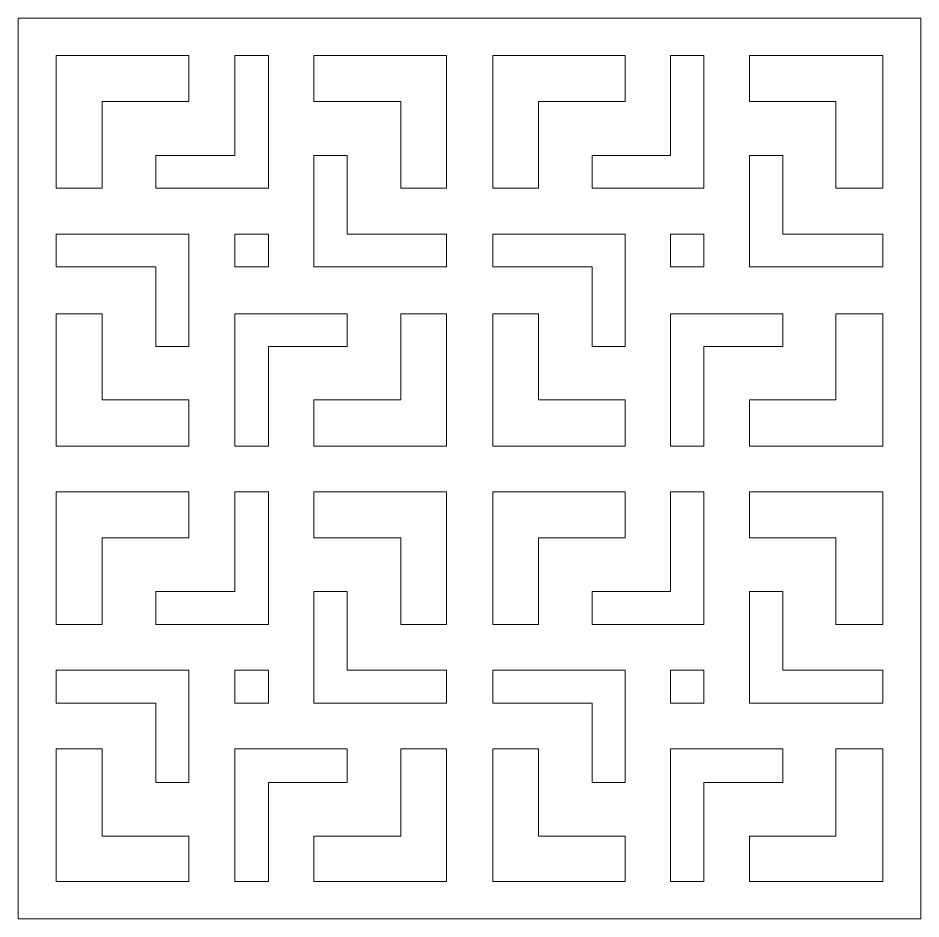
# Model space of a CAD drawing. Header units: centimetres. Extents: x -6.6 to 7.4, y -14.3 to 14.1.
# Drawn here: x -6.57 to 7.38, y -14.27 to -0.35 of the extents above; entities that cross this region are included whole.
import ezdxf

# ---------------------------------------------------------------- set-up
doc = ezdxf.new("R2010")
doc.units = ezdxf.units.CM
doc.header["$MEASUREMENT"] = 0
doc.layers.add('layer 1', color=7, linetype='Continuous')

msp = doc.modelspace()

# ---------------------------------------------------------------- linework, layer by layer
at = {"layer": 'layer 1', "color": 242, "lineweight": 9}
for points, knots in [([(-6.5739, -0.35255), (-6.5739, -0.35255), (7.38263, -0.35255), (7.38263, -0.35255), (7.38263, -0.35255), (7.38263, -0.35255), (7.38263, -14.27292), (7.38263, -14.27292), (7.38263, -14.27292), (7.38263, -14.27292), (-6.5739, -14.27292), (-6.5739, -14.27292), (-6.5739, -14.27292), (-6.5739, -14.27292), (-6.5739, -0.35255), (-6.5739, -0.35255)], [0, 0, 0, 0, 0.2, 0.2, 0.2, 0.2, 0.4, 0.4, 0.4, 0.4, 0.6, 0.6, 0.6, 0.6, 1, 1, 1, 1]), ([(-3.93445, -1.64214), (-3.93445, -1.64214), (-3.93445, -0.93105), (-3.93445, -0.93105), (-3.93445, -0.93105), (-3.93445, -0.93105), (-5.98334, -0.93105), (-5.98334, -0.93105), (-5.98334, -0.93105), (-5.98334, -0.93105), (-5.98334, -2.97994), (-5.98334, -2.97994), (-5.98334, -2.97994), (-5.98334, -2.97994), (-5.27225, -2.97994), (-5.27225, -2.97994), (-5.27225, -2.97994), (-5.27225, -2.97994), (-5.27225, -1.64214), (-5.27225, -1.64214), (-5.27225, -1.64214), (-5.27225, -1.64214), (-3.93445, -1.64214), (-3.93445, -1.64214)], [0, 0, 0, 0, 0.14285714, 0.14285714, 0.14285714, 0.14285714, 0.28571429, 0.28571429, 0.28571429, 0.28571429, 0.42857143, 0.42857143, 0.42857143, 0.42857143, 0.57142857, 0.57142857, 0.57142857, 0.57142857, 0.71428571, 0.71428571, 0.71428571, 0.71428571, 1, 1, 1, 1]), ([(-4.44667, -2.47375), (-4.44667, -2.47375), (-3.22337, -2.47375), (-3.22337, -2.47375), (-3.22337, -2.47375), (-3.22337, -2.47375), (-3.22337, -0.93105), (-3.22337, -0.93105), (-3.22337, -0.93105), (-3.22337, -0.93105), (-2.70512, -0.93105), (-2.70512, -0.93105), (-2.70512, -0.93105), (-2.70512, -0.93105), (-2.70512, -2.97994), (-2.70512, -2.97994), (-2.70512, -2.97994), (-2.70512, -2.97994), (-4.44667, -2.97994), (-4.44667, -2.97994), (-4.44667, -2.97994), (-4.44667, -2.97994), (-4.44667, -2.47375), (-4.44667, -2.47375)], [0, 0, 0, 0, 0.14285714, 0.14285714, 0.14285714, 0.14285714, 0.28571429, 0.28571429, 0.28571429, 0.28571429, 0.42857143, 0.42857143, 0.42857143, 0.42857143, 0.57142857, 0.57142857, 0.57142857, 0.57142857, 0.71428571, 0.71428571, 0.71428571, 0.71428571, 1, 1, 1, 1]), ([(-2.00006, -1.64214), (-2.00006, -1.64214), (-2.00006, -0.93105), (-2.00006, -0.93105), (-2.00006, -0.93105), (-2.00006, -0.93105), (0.04882, -0.93105), (0.04882, -0.93105), (0.04882, -0.93105), (0.04882, -0.93105), (0.04882, -2.97994), (0.04882, -2.97994), (0.04882, -2.97994), (0.04882, -2.97994), (-0.65623, -2.97994), (-0.65623, -2.97994), (-0.65623, -2.97994), (-0.65623, -2.97994), (-0.65623, -1.64214), (-0.65623, -1.64214), (-0.65623, -1.64214), (-0.65623, -1.64214), (-2.00006, -1.64214), (-2.00006, -1.64214)], [0, 0, 0, 0, 0.14285714, 0.14285714, 0.14285714, 0.14285714, 0.28571429, 0.28571429, 0.28571429, 0.28571429, 0.42857143, 0.42857143, 0.42857143, 0.42857143, 0.57142857, 0.57142857, 0.57142857, 0.57142857, 0.71428571, 0.71428571, 0.71428571, 0.71428571, 1, 1, 1, 1]), ([(2.80879, -1.64214), (2.80879, -1.64214), (2.80879, -0.93105), (2.80879, -0.93105), (2.80879, -0.93105), (2.80879, -0.93105), (0.76593, -0.93105), (0.76593, -0.93105), (0.76593, -0.93105), (0.76593, -0.93105), (0.76593, -2.97994), (0.76593, -2.97994), (0.76593, -2.97994), (0.76593, -2.97994), (1.47099, -2.97994), (1.47099, -2.97994), (1.47099, -2.97994), (1.47099, -2.97994), (1.47099, -1.64214), (1.47099, -1.64214), (1.47099, -1.64214), (1.47099, -1.64214), (2.80879, -1.64214), (2.80879, -1.64214)], [0, 0, 0, 0, 0.14285714, 0.14285714, 0.14285714, 0.14285714, 0.28571429, 0.28571429, 0.28571429, 0.28571429, 0.42857143, 0.42857143, 0.42857143, 0.42857143, 0.57142857, 0.57142857, 0.57142857, 0.57142857, 0.71428571, 0.71428571, 0.71428571, 0.71428571, 1, 1, 1, 1]), ([(2.3026, -2.47375), (2.3026, -2.47375), (3.51385, -2.47375), (3.51385, -2.47375), (3.51385, -2.47375), (3.51385, -2.47375), (3.51385, -0.93105), (3.51385, -0.93105), (3.51385, -0.93105), (3.51385, -0.93105), (4.02607, -0.93105), (4.02607, -0.93105), (4.02607, -0.93105), (4.02607, -0.93105), (4.02607, -2.97994), (4.02607, -2.97994), (4.02607, -2.97994), (4.02607, -2.97994), (2.3026, -2.97994), (2.3026, -2.97994), (2.3026, -2.97994), (2.3026, -2.97994), (2.3026, -2.47375), (2.3026, -2.47375)], [0, 0, 0, 0, 0.14285714, 0.14285714, 0.14285714, 0.14285714, 0.28571429, 0.28571429, 0.28571429, 0.28571429, 0.42857143, 0.42857143, 0.42857143, 0.42857143, 0.57142857, 0.57142857, 0.57142857, 0.57142857, 0.71428571, 0.71428571, 0.71428571, 0.71428571, 1, 1, 1, 1]), ([(4.73113, -1.64214), (4.73113, -1.64214), (4.73113, -0.93105), (4.73113, -0.93105), (4.73113, -0.93105), (4.73113, -0.93105), (6.79207, -0.93105), (6.79207, -0.93105), (6.79207, -0.93105), (6.79207, -0.93105), (6.79207, -2.97994), (6.79207, -2.97994), (6.79207, -2.97994), (6.79207, -2.97994), (6.06893, -2.97994), (6.06893, -2.97994), (6.06893, -2.97994), (6.06893, -2.97994), (6.06893, -1.64214), (6.06893, -1.64214), (6.06893, -1.64214), (6.06893, -1.64214), (4.73113, -1.64214), (4.73113, -1.64214)], [0, 0, 0, 0, 0.14285714, 0.14285714, 0.14285714, 0.14285714, 0.28571429, 0.28571429, 0.28571429, 0.28571429, 0.42857143, 0.42857143, 0.42857143, 0.42857143, 0.57142857, 0.57142857, 0.57142857, 0.57142857, 0.71428571, 0.71428571, 0.71428571, 0.71428571, 1, 1, 1, 1]), ([(-2.00006, -2.47375), (-2.00006, -2.47375), (-1.48784, -2.47375), (-1.48784, -2.47375), (-1.48784, -2.47375), (-1.48784, -2.47375), (-1.48784, -3.69102), (-1.48784, -3.69102), (-1.48784, -3.69102), (-1.48784, -3.69102), (0.04882, -3.69102), (0.04882, -3.69102), (0.04882, -3.69102), (0.04882, -3.69102), (0.04882, -4.19722), (0.04882, -4.19722), (0.04882, -4.19722), (0.04882, -4.19722), (-2.00006, -4.19722), (-2.00006, -4.19722), (-2.00006, -4.19722), (-2.00006, -4.19722), (-2.00006, -2.47375), (-2.00006, -2.47375)], [0, 0, 0, 0, 0.14285714, 0.14285714, 0.14285714, 0.14285714, 0.28571429, 0.28571429, 0.28571429, 0.28571429, 0.42857143, 0.42857143, 0.42857143, 0.42857143, 0.57142857, 0.57142857, 0.57142857, 0.57142857, 0.71428571, 0.71428571, 0.71428571, 0.71428571, 1, 1, 1, 1]), ([(4.73113, -2.47375), (4.73113, -2.47375), (5.24938, -2.47375), (5.24938, -2.47375), (5.24938, -2.47375), (5.24938, -2.47375), (5.24938, -3.69102), (5.24938, -3.69102), (5.24938, -3.69102), (5.24938, -3.69102), (6.79207, -3.69102), (6.79207, -3.69102), (6.79207, -3.69102), (6.79207, -3.69102), (6.79207, -4.19722), (6.79207, -4.19722), (6.79207, -4.19722), (6.79207, -4.19722), (4.73113, -4.19722), (4.73113, -4.19722), (4.73113, -4.19722), (4.73113, -4.19722), (4.73113, -2.47375), (4.73113, -2.47375)], [0, 0, 0, 0, 0.14285714, 0.14285714, 0.14285714, 0.14285714, 0.28571429, 0.28571429, 0.28571429, 0.28571429, 0.42857143, 0.42857143, 0.42857143, 0.42857143, 0.57142857, 0.57142857, 0.57142857, 0.57142857, 0.71428571, 0.71428571, 0.71428571, 0.71428571, 1, 1, 1, 1]), ([(-3.93445, -5.42655), (-3.93445, -5.42655), (-4.44667, -5.42655), (-4.44667, -5.42655), (-4.44667, -5.42655), (-4.44667, -5.42655), (-4.44667, -4.19722), (-4.44667, -4.19722), (-4.44667, -4.19722), (-4.44667, -4.19722), (-5.98334, -4.19722), (-5.98334, -4.19722), (-5.98334, -4.19722), (-5.98334, -4.19722), (-5.98334, -3.69102), (-5.98334, -3.69102), (-5.98334, -3.69102), (-5.98334, -3.69102), (-3.93445, -3.69102), (-3.93445, -3.69102), (-3.93445, -3.69102), (-3.93445, -3.69102), (-3.93445, -5.42655), (-3.93445, -5.42655)], [0, 0, 0, 0, 0.14285714, 0.14285714, 0.14285714, 0.14285714, 0.28571429, 0.28571429, 0.28571429, 0.28571429, 0.42857143, 0.42857143, 0.42857143, 0.42857143, 0.57142857, 0.57142857, 0.57142857, 0.57142857, 0.71428571, 0.71428571, 0.71428571, 0.71428571, 1, 1, 1, 1]), ([(-2.70512, -4.19722), (-2.70512, -4.19722), (-3.22337, -4.19722), (-3.22337, -4.19722), (-3.22337, -4.19722), (-3.22337, -4.19722), (-3.22337, -3.69102), (-3.22337, -3.69102), (-3.22337, -3.69102), (-3.22337, -3.69102), (-2.70512, -3.69102), (-2.70512, -3.69102), (-2.70512, -3.69102), (-2.70512, -3.69102), (-2.70512, -4.19722), (-2.70512, -4.19722)], [0, 0, 0, 0, 0.2, 0.2, 0.2, 0.2, 0.4, 0.4, 0.4, 0.4, 0.6, 0.6, 0.6, 0.6, 1, 1, 1, 1]), ([(2.80879, -5.42655), (2.80879, -5.42655), (2.3026, -5.42655), (2.3026, -5.42655), (2.3026, -5.42655), (2.3026, -5.42655), (2.3026, -4.19722), (2.3026, -4.19722), (2.3026, -4.19722), (2.3026, -4.19722), (0.76593, -4.19722), (0.76593, -4.19722), (0.76593, -4.19722), (0.76593, -4.19722), (0.76593, -3.69102), (0.76593, -3.69102), (0.76593, -3.69102), (0.76593, -3.69102), (2.80879, -3.69102), (2.80879, -3.69102), (2.80879, -3.69102), (2.80879, -3.69102), (2.80879, -5.42655), (2.80879, -5.42655)], [0, 0, 0, 0, 0.14285714, 0.14285714, 0.14285714, 0.14285714, 0.28571429, 0.28571429, 0.28571429, 0.28571429, 0.42857143, 0.42857143, 0.42857143, 0.42857143, 0.57142857, 0.57142857, 0.57142857, 0.57142857, 0.71428571, 0.71428571, 0.71428571, 0.71428571, 1, 1, 1, 1]), ([(4.02607, -4.19722), (4.02607, -4.19722), (3.51385, -4.19722), (3.51385, -4.19722), (3.51385, -4.19722), (3.51385, -4.19722), (3.51385, -3.69102), (3.51385, -3.69102), (3.51385, -3.69102), (3.51385, -3.69102), (4.02607, -3.69102), (4.02607, -3.69102), (4.02607, -3.69102), (4.02607, -3.69102), (4.02607, -4.19722), (4.02607, -4.19722)], [0, 0, 0, 0, 0.2, 0.2, 0.2, 0.2, 0.4, 0.4, 0.4, 0.4, 0.6, 0.6, 0.6, 0.6, 1, 1, 1, 1]), ([(-3.93445, -6.25213), (-3.93445, -6.25213), (-3.93445, -6.96924), (-3.93445, -6.96924), (-3.93445, -6.96924), (-3.93445, -6.96924), (-5.98334, -6.96924), (-5.98334, -6.96924), (-5.98334, -6.96924), (-5.98334, -6.96924), (-5.98334, -4.92036), (-5.98334, -4.92036), (-5.98334, -4.92036), (-5.98334, -4.92036), (-5.27225, -4.92036), (-5.27225, -4.92036), (-5.27225, -4.92036), (-5.27225, -4.92036), (-5.27225, -6.25213), (-5.27225, -6.25213), (-5.27225, -6.25213), (-5.27225, -6.25213), (-3.93445, -6.25213), (-3.93445, -6.25213)], [0, 0, 0, 0, 0.14285714, 0.14285714, 0.14285714, 0.14285714, 0.28571429, 0.28571429, 0.28571429, 0.28571429, 0.42857143, 0.42857143, 0.42857143, 0.42857143, 0.57142857, 0.57142857, 0.57142857, 0.57142857, 0.71428571, 0.71428571, 0.71428571, 0.71428571, 1, 1, 1, 1]), ([(-1.48784, -4.92036), (-1.48784, -4.92036), (-1.48784, -5.42655), (-1.48784, -5.42655), (-1.48784, -5.42655), (-1.48784, -5.42655), (-2.70512, -5.42655), (-2.70512, -5.42655), (-2.70512, -5.42655), (-2.70512, -5.42655), (-2.70512, -6.96924), (-2.70512, -6.96924), (-2.70512, -6.96924), (-2.70512, -6.96924), (-3.22337, -6.96924), (-3.22337, -6.96924), (-3.22337, -6.96924), (-3.22337, -6.96924), (-3.22337, -4.92036), (-3.22337, -4.92036), (-3.22337, -4.92036), (-3.22337, -4.92036), (-1.48784, -4.92036), (-1.48784, -4.92036)], [0, 0, 0, 0, 0.14285714, 0.14285714, 0.14285714, 0.14285714, 0.28571429, 0.28571429, 0.28571429, 0.28571429, 0.42857143, 0.42857143, 0.42857143, 0.42857143, 0.57142857, 0.57142857, 0.57142857, 0.57142857, 0.71428571, 0.71428571, 0.71428571, 0.71428571, 1, 1, 1, 1]), ([(-2.00006, -6.25213), (-2.00006, -6.25213), (-2.00006, -6.96924), (-2.00006, -6.96924), (-2.00006, -6.96924), (-2.00006, -6.96924), (0.04882, -6.96924), (0.04882, -6.96924), (0.04882, -6.96924), (0.04882, -6.96924), (0.04882, -4.92036), (0.04882, -4.92036), (0.04882, -4.92036), (0.04882, -4.92036), (-0.65623, -4.92036), (-0.65623, -4.92036), (-0.65623, -4.92036), (-0.65623, -4.92036), (-0.65623, -6.25213), (-0.65623, -6.25213), (-0.65623, -6.25213), (-0.65623, -6.25213), (-2.00006, -6.25213), (-2.00006, -6.25213)], [0, 0, 0, 0, 0.14285714, 0.14285714, 0.14285714, 0.14285714, 0.28571429, 0.28571429, 0.28571429, 0.28571429, 0.42857143, 0.42857143, 0.42857143, 0.42857143, 0.57142857, 0.57142857, 0.57142857, 0.57142857, 0.71428571, 0.71428571, 0.71428571, 0.71428571, 1, 1, 1, 1]), ([(2.80879, -6.25213), (2.80879, -6.25213), (2.80879, -6.96924), (2.80879, -6.96924), (2.80879, -6.96924), (2.80879, -6.96924), (0.76593, -6.96924), (0.76593, -6.96924), (0.76593, -6.96924), (0.76593, -6.96924), (0.76593, -4.92036), (0.76593, -4.92036), (0.76593, -4.92036), (0.76593, -4.92036), (1.47099, -4.92036), (1.47099, -4.92036), (1.47099, -4.92036), (1.47099, -4.92036), (1.47099, -6.25213), (1.47099, -6.25213), (1.47099, -6.25213), (1.47099, -6.25213), (2.80879, -6.25213), (2.80879, -6.25213)], [0, 0, 0, 0, 0.14285714, 0.14285714, 0.14285714, 0.14285714, 0.28571429, 0.28571429, 0.28571429, 0.28571429, 0.42857143, 0.42857143, 0.42857143, 0.42857143, 0.57142857, 0.57142857, 0.57142857, 0.57142857, 0.71428571, 0.71428571, 0.71428571, 0.71428571, 1, 1, 1, 1]), ([(5.24938, -4.92036), (5.24938, -4.92036), (5.24938, -5.42655), (5.24938, -5.42655), (5.24938, -5.42655), (5.24938, -5.42655), (4.02607, -5.42655), (4.02607, -5.42655), (4.02607, -5.42655), (4.02607, -5.42655), (4.02607, -6.96924), (4.02607, -6.96924), (4.02607, -6.96924), (4.02607, -6.96924), (3.51385, -6.96924), (3.51385, -6.96924), (3.51385, -6.96924), (3.51385, -6.96924), (3.51385, -4.92036), (3.51385, -4.92036), (3.51385, -4.92036), (3.51385, -4.92036), (5.24938, -4.92036), (5.24938, -4.92036)], [0, 0, 0, 0, 0.14285714, 0.14285714, 0.14285714, 0.14285714, 0.28571429, 0.28571429, 0.28571429, 0.28571429, 0.42857143, 0.42857143, 0.42857143, 0.42857143, 0.57142857, 0.57142857, 0.57142857, 0.57142857, 0.71428571, 0.71428571, 0.71428571, 0.71428571, 1, 1, 1, 1]), ([(4.73113, -6.25213), (4.73113, -6.25213), (4.73113, -6.96924), (4.73113, -6.96924), (4.73113, -6.96924), (4.73113, -6.96924), (6.79207, -6.96924), (6.79207, -6.96924), (6.79207, -6.96924), (6.79207, -6.96924), (6.79207, -4.92036), (6.79207, -4.92036), (6.79207, -4.92036), (6.79207, -4.92036), (6.06893, -4.92036), (6.06893, -4.92036), (6.06893, -4.92036), (6.06893, -4.92036), (6.06893, -6.25213), (6.06893, -6.25213), (6.06893, -6.25213), (6.06893, -6.25213), (4.73113, -6.25213), (4.73113, -6.25213)], [0, 0, 0, 0, 0.14285714, 0.14285714, 0.14285714, 0.14285714, 0.28571429, 0.28571429, 0.28571429, 0.28571429, 0.42857143, 0.42857143, 0.42857143, 0.42857143, 0.57142857, 0.57142857, 0.57142857, 0.57142857, 0.71428571, 0.71428571, 0.71428571, 0.71428571, 1, 1, 1, 1]), ([(-3.93445, -8.38539), (-3.93445, -8.38539), (-3.93445, -7.6743), (-3.93445, -7.6743), (-3.93445, -7.6743), (-3.93445, -7.6743), (-5.98334, -7.6743), (-5.98334, -7.6743), (-5.98334, -7.6743), (-5.98334, -7.6743), (-5.98334, -9.72319), (-5.98334, -9.72319), (-5.98334, -9.72319), (-5.98334, -9.72319), (-5.27225, -9.72319), (-5.27225, -9.72319), (-5.27225, -9.72319), (-5.27225, -9.72319), (-5.27225, -8.38539), (-5.27225, -8.38539), (-5.27225, -8.38539), (-5.27225, -8.38539), (-3.93445, -8.38539), (-3.93445, -8.38539)], [0, 0, 0, 0, 0.14285714, 0.14285714, 0.14285714, 0.14285714, 0.28571429, 0.28571429, 0.28571429, 0.28571429, 0.42857143, 0.42857143, 0.42857143, 0.42857143, 0.57142857, 0.57142857, 0.57142857, 0.57142857, 0.71428571, 0.71428571, 0.71428571, 0.71428571, 1, 1, 1, 1]), ([(-4.44667, -9.21097), (-4.44667, -9.21097), (-3.22337, -9.21097), (-3.22337, -9.21097), (-3.22337, -9.21097), (-3.22337, -9.21097), (-3.22337, -7.6743), (-3.22337, -7.6743), (-3.22337, -7.6743), (-3.22337, -7.6743), (-2.70512, -7.6743), (-2.70512, -7.6743), (-2.70512, -7.6743), (-2.70512, -7.6743), (-2.70512, -9.72319), (-2.70512, -9.72319), (-2.70512, -9.72319), (-2.70512, -9.72319), (-4.44667, -9.72319), (-4.44667, -9.72319), (-4.44667, -9.72319), (-4.44667, -9.72319), (-4.44667, -9.21097), (-4.44667, -9.21097)], [0, 0, 0, 0, 0.14285714, 0.14285714, 0.14285714, 0.14285714, 0.28571429, 0.28571429, 0.28571429, 0.28571429, 0.42857143, 0.42857143, 0.42857143, 0.42857143, 0.57142857, 0.57142857, 0.57142857, 0.57142857, 0.71428571, 0.71428571, 0.71428571, 0.71428571, 1, 1, 1, 1]), ([(-2.00006, -8.38539), (-2.00006, -8.38539), (-2.00006, -7.6743), (-2.00006, -7.6743), (-2.00006, -7.6743), (-2.00006, -7.6743), (0.04882, -7.6743), (0.04882, -7.6743), (0.04882, -7.6743), (0.04882, -7.6743), (0.04882, -9.72319), (0.04882, -9.72319), (0.04882, -9.72319), (0.04882, -9.72319), (-0.65623, -9.72319), (-0.65623, -9.72319), (-0.65623, -9.72319), (-0.65623, -9.72319), (-0.65623, -8.38539), (-0.65623, -8.38539), (-0.65623, -8.38539), (-0.65623, -8.38539), (-2.00006, -8.38539), (-2.00006, -8.38539)], [0, 0, 0, 0, 0.14285714, 0.14285714, 0.14285714, 0.14285714, 0.28571429, 0.28571429, 0.28571429, 0.28571429, 0.42857143, 0.42857143, 0.42857143, 0.42857143, 0.57142857, 0.57142857, 0.57142857, 0.57142857, 0.71428571, 0.71428571, 0.71428571, 0.71428571, 1, 1, 1, 1]), ([(2.80879, -8.38539), (2.80879, -8.38539), (2.80879, -7.6743), (2.80879, -7.6743), (2.80879, -7.6743), (2.80879, -7.6743), (0.76593, -7.6743), (0.76593, -7.6743), (0.76593, -7.6743), (0.76593, -7.6743), (0.76593, -9.72319), (0.76593, -9.72319), (0.76593, -9.72319), (0.76593, -9.72319), (1.47099, -9.72319), (1.47099, -9.72319), (1.47099, -9.72319), (1.47099, -9.72319), (1.47099, -8.38539), (1.47099, -8.38539), (1.47099, -8.38539), (1.47099, -8.38539), (2.80879, -8.38539), (2.80879, -8.38539)], [0, 0, 0, 0, 0.14285714, 0.14285714, 0.14285714, 0.14285714, 0.28571429, 0.28571429, 0.28571429, 0.28571429, 0.42857143, 0.42857143, 0.42857143, 0.42857143, 0.57142857, 0.57142857, 0.57142857, 0.57142857, 0.71428571, 0.71428571, 0.71428571, 0.71428571, 1, 1, 1, 1]), ([(2.3026, -9.21097), (2.3026, -9.21097), (3.51385, -9.21097), (3.51385, -9.21097), (3.51385, -9.21097), (3.51385, -9.21097), (3.51385, -7.6743), (3.51385, -7.6743), (3.51385, -7.6743), (3.51385, -7.6743), (4.02607, -7.6743), (4.02607, -7.6743), (4.02607, -7.6743), (4.02607, -7.6743), (4.02607, -9.72319), (4.02607, -9.72319), (4.02607, -9.72319), (4.02607, -9.72319), (2.3026, -9.72319), (2.3026, -9.72319), (2.3026, -9.72319), (2.3026, -9.72319), (2.3026, -9.21097), (2.3026, -9.21097)], [0, 0, 0, 0, 0.14285714, 0.14285714, 0.14285714, 0.14285714, 0.28571429, 0.28571429, 0.28571429, 0.28571429, 0.42857143, 0.42857143, 0.42857143, 0.42857143, 0.57142857, 0.57142857, 0.57142857, 0.57142857, 0.71428571, 0.71428571, 0.71428571, 0.71428571, 1, 1, 1, 1]), ([(4.73113, -8.38539), (4.73113, -8.38539), (4.73113, -7.6743), (4.73113, -7.6743), (4.73113, -7.6743), (4.73113, -7.6743), (6.79207, -7.6743), (6.79207, -7.6743), (6.79207, -7.6743), (6.79207, -7.6743), (6.79207, -9.72319), (6.79207, -9.72319), (6.79207, -9.72319), (6.79207, -9.72319), (6.06893, -9.72319), (6.06893, -9.72319), (6.06893, -9.72319), (6.06893, -9.72319), (6.06893, -8.38539), (6.06893, -8.38539), (6.06893, -8.38539), (6.06893, -8.38539), (4.73113, -8.38539), (4.73113, -8.38539)], [0, 0, 0, 0, 0.14285714, 0.14285714, 0.14285714, 0.14285714, 0.28571429, 0.28571429, 0.28571429, 0.28571429, 0.42857143, 0.42857143, 0.42857143, 0.42857143, 0.57142857, 0.57142857, 0.57142857, 0.57142857, 0.71428571, 0.71428571, 0.71428571, 0.71428571, 1, 1, 1, 1]), ([(-2.00006, -9.21097), (-2.00006, -9.21097), (-1.48784, -9.21097), (-1.48784, -9.21097), (-1.48784, -9.21097), (-1.48784, -9.21097), (-1.48784, -10.42825), (-1.48784, -10.42825), (-1.48784, -10.42825), (-1.48784, -10.42825), (0.04882, -10.42825), (0.04882, -10.42825), (0.04882, -10.42825), (0.04882, -10.42825), (0.04882, -10.94047), (0.04882, -10.94047), (0.04882, -10.94047), (0.04882, -10.94047), (-2.00006, -10.94047), (-2.00006, -10.94047), (-2.00006, -10.94047), (-2.00006, -10.94047), (-2.00006, -9.21097), (-2.00006, -9.21097)], [0, 0, 0, 0, 0.14285714, 0.14285714, 0.14285714, 0.14285714, 0.28571429, 0.28571429, 0.28571429, 0.28571429, 0.42857143, 0.42857143, 0.42857143, 0.42857143, 0.57142857, 0.57142857, 0.57142857, 0.57142857, 0.71428571, 0.71428571, 0.71428571, 0.71428571, 1, 1, 1, 1]), ([(4.73113, -9.21097), (4.73113, -9.21097), (5.24938, -9.21097), (5.24938, -9.21097), (5.24938, -9.21097), (5.24938, -9.21097), (5.24938, -10.42825), (5.24938, -10.42825), (5.24938, -10.42825), (5.24938, -10.42825), (6.79207, -10.42825), (6.79207, -10.42825), (6.79207, -10.42825), (6.79207, -10.42825), (6.79207, -10.94047), (6.79207, -10.94047), (6.79207, -10.94047), (6.79207, -10.94047), (4.73113, -10.94047), (4.73113, -10.94047), (4.73113, -10.94047), (4.73113, -10.94047), (4.73113, -9.21097), (4.73113, -9.21097)], [0, 0, 0, 0, 0.14285714, 0.14285714, 0.14285714, 0.14285714, 0.28571429, 0.28571429, 0.28571429, 0.28571429, 0.42857143, 0.42857143, 0.42857143, 0.42857143, 0.57142857, 0.57142857, 0.57142857, 0.57142857, 0.71428571, 0.71428571, 0.71428571, 0.71428571, 1, 1, 1, 1]), ([(-3.93445, -12.16377), (-3.93445, -12.16377), (-4.44667, -12.16377), (-4.44667, -12.16377), (-4.44667, -12.16377), (-4.44667, -12.16377), (-4.44667, -10.94047), (-4.44667, -10.94047), (-4.44667, -10.94047), (-4.44667, -10.94047), (-5.98334, -10.94047), (-5.98334, -10.94047), (-5.98334, -10.94047), (-5.98334, -10.94047), (-5.98334, -10.42825), (-5.98334, -10.42825), (-5.98334, -10.42825), (-5.98334, -10.42825), (-3.93445, -10.42825), (-3.93445, -10.42825), (-3.93445, -10.42825), (-3.93445, -10.42825), (-3.93445, -12.16377), (-3.93445, -12.16377)], [0, 0, 0, 0, 0.14285714, 0.14285714, 0.14285714, 0.14285714, 0.28571429, 0.28571429, 0.28571429, 0.28571429, 0.42857143, 0.42857143, 0.42857143, 0.42857143, 0.57142857, 0.57142857, 0.57142857, 0.57142857, 0.71428571, 0.71428571, 0.71428571, 0.71428571, 1, 1, 1, 1]), ([(-2.70512, -10.94047), (-2.70512, -10.94047), (-3.22337, -10.94047), (-3.22337, -10.94047), (-3.22337, -10.94047), (-3.22337, -10.94047), (-3.22337, -10.42825), (-3.22337, -10.42825), (-3.22337, -10.42825), (-3.22337, -10.42825), (-2.70512, -10.42825), (-2.70512, -10.42825), (-2.70512, -10.42825), (-2.70512, -10.42825), (-2.70512, -10.94047), (-2.70512, -10.94047)], [0, 0, 0, 0, 0.2, 0.2, 0.2, 0.2, 0.4, 0.4, 0.4, 0.4, 0.6, 0.6, 0.6, 0.6, 1, 1, 1, 1]), ([(2.80879, -12.16377), (2.80879, -12.16377), (2.3026, -12.16377), (2.3026, -12.16377), (2.3026, -12.16377), (2.3026, -12.16377), (2.3026, -10.94047), (2.3026, -10.94047), (2.3026, -10.94047), (2.3026, -10.94047), (0.76593, -10.94047), (0.76593, -10.94047), (0.76593, -10.94047), (0.76593, -10.94047), (0.76593, -10.42825), (0.76593, -10.42825), (0.76593, -10.42825), (0.76593, -10.42825), (2.80879, -10.42825), (2.80879, -10.42825), (2.80879, -10.42825), (2.80879, -10.42825), (2.80879, -12.16377), (2.80879, -12.16377)], [0, 0, 0, 0, 0.14285714, 0.14285714, 0.14285714, 0.14285714, 0.28571429, 0.28571429, 0.28571429, 0.28571429, 0.42857143, 0.42857143, 0.42857143, 0.42857143, 0.57142857, 0.57142857, 0.57142857, 0.57142857, 0.71428571, 0.71428571, 0.71428571, 0.71428571, 1, 1, 1, 1]), ([(4.02607, -10.94047), (4.02607, -10.94047), (3.51385, -10.94047), (3.51385, -10.94047), (3.51385, -10.94047), (3.51385, -10.94047), (3.51385, -10.42825), (3.51385, -10.42825), (3.51385, -10.42825), (3.51385, -10.42825), (4.02607, -10.42825), (4.02607, -10.42825), (4.02607, -10.42825), (4.02607, -10.42825), (4.02607, -10.94047), (4.02607, -10.94047)], [0, 0, 0, 0, 0.2, 0.2, 0.2, 0.2, 0.4, 0.4, 0.4, 0.4, 0.6, 0.6, 0.6, 0.6, 1, 1, 1, 1]), ([(-3.93445, -12.99538), (-3.93445, -12.99538), (-3.93445, -13.69441), (-3.93445, -13.69441), (-3.93445, -13.69441), (-3.93445, -13.69441), (-5.98334, -13.69441), (-5.98334, -13.69441), (-5.98334, -13.69441), (-5.98334, -13.69441), (-5.98334, -11.64553), (-5.98334, -11.64553), (-5.98334, -11.64553), (-5.98334, -11.64553), (-5.27225, -11.64553), (-5.27225, -11.64553), (-5.27225, -11.64553), (-5.27225, -11.64553), (-5.27225, -12.99538), (-5.27225, -12.99538), (-5.27225, -12.99538), (-5.27225, -12.99538), (-3.93445, -12.99538), (-3.93445, -12.99538)], [0, 0, 0, 0, 0.14285714, 0.14285714, 0.14285714, 0.14285714, 0.28571429, 0.28571429, 0.28571429, 0.28571429, 0.42857143, 0.42857143, 0.42857143, 0.42857143, 0.57142857, 0.57142857, 0.57142857, 0.57142857, 0.71428571, 0.71428571, 0.71428571, 0.71428571, 1, 1, 1, 1]), ([(-1.48784, -11.64553), (-1.48784, -11.64553), (-1.48784, -12.16377), (-1.48784, -12.16377), (-1.48784, -12.16377), (-1.48784, -12.16377), (-2.70512, -12.16377), (-2.70512, -12.16377), (-2.70512, -12.16377), (-2.70512, -12.16377), (-2.70512, -13.69441), (-2.70512, -13.69441), (-2.70512, -13.69441), (-2.70512, -13.69441), (-3.22337, -13.69441), (-3.22337, -13.69441), (-3.22337, -13.69441), (-3.22337, -13.69441), (-3.22337, -11.64553), (-3.22337, -11.64553), (-3.22337, -11.64553), (-3.22337, -11.64553), (-1.48784, -11.64553), (-1.48784, -11.64553)], [0, 0, 0, 0, 0.14285714, 0.14285714, 0.14285714, 0.14285714, 0.28571429, 0.28571429, 0.28571429, 0.28571429, 0.42857143, 0.42857143, 0.42857143, 0.42857143, 0.57142857, 0.57142857, 0.57142857, 0.57142857, 0.71428571, 0.71428571, 0.71428571, 0.71428571, 1, 1, 1, 1]), ([(-2.00006, -12.99538), (-2.00006, -12.99538), (-2.00006, -13.69441), (-2.00006, -13.69441), (-2.00006, -13.69441), (-2.00006, -13.69441), (0.04882, -13.69441), (0.04882, -13.69441), (0.04882, -13.69441), (0.04882, -13.69441), (0.04882, -11.64553), (0.04882, -11.64553), (0.04882, -11.64553), (0.04882, -11.64553), (-0.65623, -11.64553), (-0.65623, -11.64553), (-0.65623, -11.64553), (-0.65623, -11.64553), (-0.65623, -12.99538), (-0.65623, -12.99538), (-0.65623, -12.99538), (-0.65623, -12.99538), (-2.00006, -12.99538), (-2.00006, -12.99538)], [0, 0, 0, 0, 0.14285714, 0.14285714, 0.14285714, 0.14285714, 0.28571429, 0.28571429, 0.28571429, 0.28571429, 0.42857143, 0.42857143, 0.42857143, 0.42857143, 0.57142857, 0.57142857, 0.57142857, 0.57142857, 0.71428571, 0.71428571, 0.71428571, 0.71428571, 1, 1, 1, 1]), ([(2.80879, -12.99538), (2.80879, -12.99538), (2.80879, -13.69441), (2.80879, -13.69441), (2.80879, -13.69441), (2.80879, -13.69441), (0.76593, -13.69441), (0.76593, -13.69441), (0.76593, -13.69441), (0.76593, -13.69441), (0.76593, -11.64553), (0.76593, -11.64553), (0.76593, -11.64553), (0.76593, -11.64553), (1.47099, -11.64553), (1.47099, -11.64553), (1.47099, -11.64553), (1.47099, -11.64553), (1.47099, -12.99538), (1.47099, -12.99538), (1.47099, -12.99538), (1.47099, -12.99538), (2.80879, -12.99538), (2.80879, -12.99538)], [0, 0, 0, 0, 0.14285714, 0.14285714, 0.14285714, 0.14285714, 0.28571429, 0.28571429, 0.28571429, 0.28571429, 0.42857143, 0.42857143, 0.42857143, 0.42857143, 0.57142857, 0.57142857, 0.57142857, 0.57142857, 0.71428571, 0.71428571, 0.71428571, 0.71428571, 1, 1, 1, 1]), ([(5.24938, -11.64553), (5.24938, -11.64553), (5.24938, -12.16377), (5.24938, -12.16377), (5.24938, -12.16377), (5.24938, -12.16377), (4.02607, -12.16377), (4.02607, -12.16377), (4.02607, -12.16377), (4.02607, -12.16377), (4.02607, -13.69441), (4.02607, -13.69441), (4.02607, -13.69441), (4.02607, -13.69441), (3.51385, -13.69441), (3.51385, -13.69441), (3.51385, -13.69441), (3.51385, -13.69441), (3.51385, -11.64553), (3.51385, -11.64553), (3.51385, -11.64553), (3.51385, -11.64553), (5.24938, -11.64553), (5.24938, -11.64553)], [0, 0, 0, 0, 0.14285714, 0.14285714, 0.14285714, 0.14285714, 0.28571429, 0.28571429, 0.28571429, 0.28571429, 0.42857143, 0.42857143, 0.42857143, 0.42857143, 0.57142857, 0.57142857, 0.57142857, 0.57142857, 0.71428571, 0.71428571, 0.71428571, 0.71428571, 1, 1, 1, 1]), ([(4.73113, -12.99538), (4.73113, -12.99538), (4.73113, -13.69441), (4.73113, -13.69441), (4.73113, -13.69441), (4.73113, -13.69441), (6.79207, -13.69441), (6.79207, -13.69441), (6.79207, -13.69441), (6.79207, -13.69441), (6.79207, -11.64553), (6.79207, -11.64553), (6.79207, -11.64553), (6.79207, -11.64553), (6.06893, -11.64553), (6.06893, -11.64553), (6.06893, -11.64553), (6.06893, -11.64553), (6.06893, -12.99538), (6.06893, -12.99538), (6.06893, -12.99538), (6.06893, -12.99538), (4.73113, -12.99538), (4.73113, -12.99538)], [0, 0, 0, 0, 0.14285714, 0.14285714, 0.14285714, 0.14285714, 0.28571429, 0.28571429, 0.28571429, 0.28571429, 0.42857143, 0.42857143, 0.42857143, 0.42857143, 0.57142857, 0.57142857, 0.57142857, 0.57142857, 0.71428571, 0.71428571, 0.71428571, 0.71428571, 1, 1, 1, 1])]:
    msp.add_open_spline(points, degree=3, knots=knots, dxfattribs=at)

doc.saveas('drawing.dxf')
